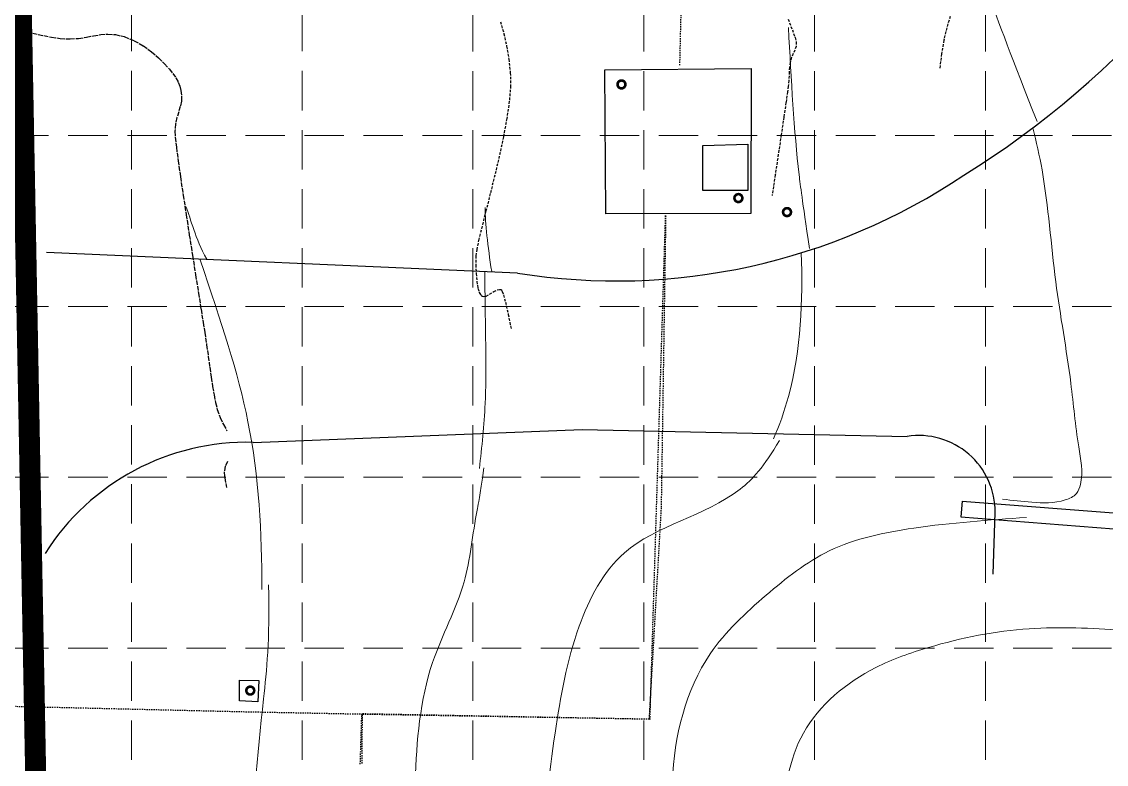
# Model space of a CAD drawing. Header units: inches. Extents: x 2507435 to 2508087, y 7097652 to 7098695.
# Drawn here: x 2507734.4 to 2507837.8, y 7098195.3 to 7098266 of the extents above; entities that cross this region are included whole.
import ezdxf

# ---------------------------------------------------------------- set-up
doc = ezdxf.new("R2010")
doc.units = ezdxf.units.IN
doc.header["$MEASUREMENT"] = 0
for name, pattern in [('DASHED', [0.75, 0.5, -0.25]), ('DASHED7', [0.5317999999999998, 0.4379999999999999, -0.0938]), ('HIDDEN', [0.375, 0.25, -0.125]), ('HIDDEN2', [0.1875, 0.125, -0.0625])]:
    doc.linetypes.add(name, pattern=pattern)
for name, color, linetype in [('CONT-MJR', 7, 'DASHED7'), ('CONT-MNR', 8, 'HIDDEN'), ('DEMO PIPE', 8, 'Continuous'), ('DEMO ROAD', 8, 'Continuous'), ('E-ASPHALT', 8, 'Continuous'), ('E-CONCRETE', 7, 'Continuous'), ('E-GRAVEL', 8, 'DASHED'), ('E-UTILITIES', 5, 'Continuous'), ('GRID', 254, 'HIDDEN'), ('LIMITS OF DISTURBANCE', 1, 'HIDDEN'), ('WATER-STRIPE', 5, 'HIDDEN2')]:
    doc.layers.add(name, color=color, linetype=linetype)
doc.layers.add('CV_GRADING_PROP', color=1, linetype='Continuous', lineweight=0)

msp = doc.modelspace()

# ---------------------------------------------------------------- linework, layer by layer
at = {"layer": 'CONT-MJR', "color": 35, "extrusion": (-0.2133939818320146, -0.9769662269075007, 0), "elevation": -7469900.771599445}
msp.add_lwpolyline([(935244.7932444385, 660.0000000000009), (935246.410660574, 660.0000000000009)], dxfattribs=at)
at = {"layer": 'CONT-MJR', "color": 35, "elevation": 660}
for points in [[(2507736.026593485, 7098264.816637971), (2507737.277468338, 7098264.568357586)], [(2507738.121595301, 7098264.436958391), (2507739.053496236, 7098264.392336727)], [(2507739.053496236, 7098264.392336727), (2507739.872162315, 7098264.447098836)], [(2507740.609833986, 7098264.561036088), (2507741.298751698, 7098264.693939859)], [(2507741.298751698, 7098264.693939859), (2507741.9711559, 7098264.805601522)], [(2507742.659287038, 7098264.855812449), (2507743.395385563, 7098264.804364015)], [(2507744.211691922, 7098264.611047593), (2507745.164467023, 7098264.225553213)], [(2507745.164467023, 7098264.225553213), (2507746.034715273, 7098263.731747451)], [(2507746.813431127, 7098263.17169224), (2507747.491609036, 7098262.587449502)], [(2507748.832859632, 7098261.110215411), (2507749.140408206, 7098260.675672482)], [(2507749.140408206, 7098260.675672482), (2507749.359340181, 7098260.290184709)], [(2507749.50824189, 7098259.9054249), (2507749.605699668, 7098259.473065859)], [(2507749.181302868, 7098254.078920046), (2507749.350180045, 7098252.797247933)], [(2507749.569174845, 7098251.254355907), (2507749.826694337, 7098249.51587272)], [(2507749.826694337, 7098249.51587272), (2507750.11114559, 7098247.647427127)], [(2507751.010160603, 7098241.918603444), (2507751.286409588, 7098240.186595762)], [(2507751.286409588, 7098240.186595762), (2507751.531625677, 7098238.652769444)], [(2507751.73421594, 7098237.382753242), (2507751.882587446, 7098236.44217591)], [(2507751.882587446, 7098236.44217591), (2507752.060772951, 7098235.256092507)], [(2507752.060772951, 7098235.256092507), (2507752.218051595, 7098234.147805104)], [(2507752.218051595, 7098234.147805104), (2507752.360820925, 7098233.116597386)], [(2507752.360820925, 7098233.116597386), (2507752.495478489, 7098232.161753042)], [(2507752.628421834, 7098231.282555753), (2507752.766048509, 7098230.478289214)], [(2507752.766048509, 7098230.478289214), (2507752.914756062, 7098229.748237106)], [(2507752.914756062, 7098229.748237106), (2507753.080942039, 7098229.091683116)], [(2507753.673977671, 7098227.653505357), (2507753.998344379, 7098227.05983394)]]:
    msp.add_lwpolyline(points, dxfattribs=at)
at = {"layer": 'CONT-MJR', "color": 35, "extrusion": (-0.1538105022219431, -0.988100364035068, 0), "elevation": -7399514.134099451}
msp.add_lwpolyline([(1386108.478607469, 660.0000000000009), (1386109.332900206, 660.0000000000009)], dxfattribs=at)
at = {"layer": 'CONT-MJR', "color": 35, "extrusion": (0.1526451829143609, -0.9882810572570141, 0), "elevation": -6632285.880980864}
msp.add_lwpolyline([(3561867.68708805, 660.0000000000009), (3561868.433506961, 660.0000000000009)], dxfattribs=at)
at = {"layer": 'CONT-MJR', "color": 35, "extrusion": (0.07277361660638504, -0.9973484850973741, 0), "elevation": -6896946.197930044}
msp.add_lwpolyline([(3017659.057480881, 660), (3017659.74744146, 660)], dxfattribs=at)
at = {"layer": 'CONT-MJR', "color": 35, "extrusion": (-0.2304446055857633, -0.9730854452495024, 0), "elevation": -7485114.105313361}
msp.add_lwpolyline([(804491.7652852898, 660.0000000000009), (804492.604169853, 660.0000000000009)], dxfattribs=at)
at = {"layer": 'CONT-MJR', "color": 35, "extrusion": (-0.5838788116840345, -0.8118408300069908, 0), "elevation": -7226880.094345274}
msp.add_lwpolyline([(-2108635.170442596, 660), (-2108634.2112449, 660)], dxfattribs=at)
at = {"layer": 'CONT-MJR', "color": 35, "extrusion": (-0.70569360488983, -0.7085171388312329, 0), "elevation": -6798942.066639515}
msp.add_lwpolyline([(-3232416.436125816, 660), (-3232415.633556073, 660)], dxfattribs=at)
at = {"layer": 'CONT-MJR', "color": 35, "extrusion": (0.7474653092524023, 0.6643008440941578, 0), "elevation": 6589836.131582707}
msp.add_lwpolyline([(3639805.463546802, 660), (3639804.786014347, 660)], dxfattribs=at)
at = {"layer": 'CONT-MJR', "color": 35, "extrusion": (0.7818261651653158, 0.6234964694871146, 0), "elevation": 6386364.394909438}
msp.add_lwpolyline([(3986034.2367871, 660), (3986033.719493398, 660)], dxfattribs=at)
at = {"layer": 'CONT-MJR', "color": 35, "extrusion": (0.9325987525712537, 0.3609149023004479, 0), "elevation": 4900591.843417179}
msp.add_lwpolyline([(5714744.577032056, 660.0000000000009), (5714744.164464694, 660.0000000000009)], dxfattribs=at)
at = {"layer": 'CONT-MJR', "color": 35, "extrusion": (0.9926062856842671, 0.1213785879802668, 0), "elevation": 3350784.733498023}
msp.add_lwpolyline([(6741389.86423517, 660.0000000000009), (6741389.332014619, 660.0000000000009)], dxfattribs=at)
at = {"layer": 'CONT-MJR', "color": 35, "extrusion": (0.9996330243991283, -0.02708904816806978, 0), "elevation": 2314544.308893165}
msp.add_lwpolyline([(7163586.608551206, 660.0000000000009), (7163586.121109581, 660.0000000000009)], dxfattribs=at)
at = {"layer": 'CONT-MJR', "color": 35, "extrusion": (0.9574909840243062, -0.288463196113761, 0), "elevation": 353561.4071350715}
msp.add_lwpolyline([(7519911.459178199, 660.0000000000009), (7519910.926836176, 660.0000000000009)], dxfattribs=at)
at = {"layer": 'CONT-MJR', "color": 35, "extrusion": (0.9782762915092312, -0.2073053242706172, 0), "elevation": 981765.2632846024}
msp.add_lwpolyline([(7463927.815848119, 660), (7463927.316788569, 660)], dxfattribs=at)
at = {"layer": 'CONT-MJR', "color": 35, "extrusion": (0.9772521921262687, -0.2120805341949195, 0), "elevation": 945301.3218658792}
msp.add_lwpolyline([(7468631.921179479, 660), (7468631.292560393, 660)], dxfattribs=at)
at = {"layer": 'CONT-MJR', "color": 35, "extrusion": (0.9587819967558404, -0.2841427153683225, 0), "elevation": 387466.8282183781}
msp.add_lwpolyline([(7518240.184590794, 660.0000000000009), (7518239.609124791, 660.0000000000009)], dxfattribs=at)
at = {"layer": 'CONT-MJR', "color": 35, "extrusion": (0.9959485879939767, -0.089924468710157, 0), "elevation": 1859282.252456008}
msp.add_lwpolyline([(7295006.33851924, 660.0000000000009), (7295005.63825066, 660.0000000000009)], dxfattribs=at)
at = {"layer": 'CONT-MJR', "color": 35, "extrusion": (0.998191835414911, 0.06010873240230169, 0), "elevation": 2929881.763418684}
msp.add_lwpolyline([(6934683.165710846, 660.0000000000009), (6934682.60234617, 660.0000000000009)], dxfattribs=at)
at = {"layer": 'CONT-MJR', "color": 35, "extrusion": (0.9937603061662211, 0.111536782670197, 0), "elevation": 3283818.016737971}
msp.add_lwpolyline([(6774257.832105528, 660.0000000000009), (6774256.871286868, 660.0000000000009)], dxfattribs=at)
at = {"layer": 'CONT-MJR', "color": 35, "extrusion": (0.9900765136087707, 0.1405293464024574, 0), "elevation": 3480376.559827587}
msp.add_lwpolyline([(6675401.005090948, 660.0000000000009), (6675399.446734595, 660.0000000000009)], dxfattribs=at)
at = {"layer": 'CONT-MJR', "color": 35, "extrusion": (0.9881835030113006, 0.1532754526214654, 0), "elevation": 3566104.410487476}
msp.add_lwpolyline([(6629994.692128894, 660.0000000000009), (6629992.736237867, 660.0000000000009)], dxfattribs=at)
at = {"layer": 'CONT-MJR', "color": 35, "extrusion": (0.9878757885265116, 0.1552463411585699, 0), "elevation": 3579322.590474344}
msp.add_lwpolyline([(6622866.006676042, 660.0000000000009), (6622864.051486768, 660.0000000000009)], dxfattribs=at)
at = {"layer": 'CONT-MJR', "color": 35, "extrusion": (0.9876579081001845, 0.1566264874380056, 0), "elevation": 3588572.815427414}
msp.add_lwpolyline([(6617856.42028679, 660.0000000000009), (6617854.532426353, 660.0000000000009)], dxfattribs=at)
at = {"layer": 'CONT-MJR', "color": 35, "extrusion": (0.9875148009861351, 0.1575262449032352, 0), "elevation": 3594600.635073775}
msp.add_lwpolyline([(6614579.04861438, 660), (6614577.762541298, 660)], dxfattribs=at)
at = {"layer": 'CONT-MJR', "color": 35, "extrusion": (0.9887601623831803, 0.1495103383849664, 0), "elevation": 3540824.857084886}
msp.add_lwpolyline([(6643514.260703718, 660.0000000000009), (6643513.37151206, 660.0000000000009)], dxfattribs=at)
at = {"layer": 'CONT-MJR', "color": 35, "extrusion": (0.9422576731783378, 0.3348887536728353, 0), "elevation": 4740066.676752276}
msp.add_lwpolyline([(5848542.523820227, 660.0000000000009), (5848541.707798389, 660.0000000000009)], dxfattribs=at)
at = {"layer": 'CONT-MJR', "color": 35, "extrusion": (0.9023067469297633, 0.431094577146394, 0), "elevation": 5322770.508444689}
msp.add_lwpolyline([(5323700.435068277, 660.0000000000009), (5323699.693330588, 660.0000000000009)], dxfattribs=at)
at = {"layer": 'CONT-MJR', "color": 35, "extrusion": (0.8945342882671184, -0.4469993368165548, 0), "elevation": -929629.4868478272}
msp.add_lwpolyline([(7470569.268479107, 660), (7470568.781707693, 660)], dxfattribs=at)
at = {"layer": 'CONT-MJR', "color": 35, "extrusion": (0.9812252447344252, -0.1928652874310655, 0), "elevation": 1091670.422443198}
msp.add_lwpolyline([(7448614.944659525, 660.0000000000009), (7448614.382309787, 660.0000000000009)], dxfattribs=at)
at = {"layer": 'CONT-MJR', "color": 35, "extrusion": (0.9952911627499059, 0.09693039436596021, 0), "elevation": 3183978.69535229}
msp.add_lwpolyline([(6821721.20473508, 660.0000000000009), (6821720.643428504, 660.0000000000009)], dxfattribs=at)
at = {"layer": 'CONT-MJR', "color": 35, "extrusion": (0.981763837109437, 0.19010462420508, 0), "elevation": 3811426.915548597}
msp.add_lwpolyline([(6492042.647492974, 660), (6492041.724812496, 660)], dxfattribs=at)
at = {"layer": 'CONT-MNR', "color": 35, "extrusion": (0.9314463953601372, 0.3638785684409117, 0), "elevation": 4918795.189456668}
msp.add_lwpolyline([(5699117.16617317, 662.0000000000009), (5699116.059228645, 662.0000000000009)], dxfattribs=at)
at = {"layer": 'CONT-MNR', "color": 35, "extrusion": (0.9535366707015489, -0.3012769782565638, 0), "elevation": 252756.8051216458}
msp.add_lwpolyline([(7524006.744381683, 663), (7524005.61097566, 663)], dxfattribs=at)
at = {"layer": 'CONT-MNR', "color": 35, "extrusion": (0.9620264489315055, 0.2729562447650495, 0), "elevation": 4350066.782077692}
msp.add_lwpolyline([(6144205.443467807, 661.0000000000009), (6144204.25703288, 661.0000000000009)], dxfattribs=at)
at = {"layer": 'CONT-MNR', "color": 35}
for points, elevation in [([(2507807.855723464, 7098265.262101121), (2507808.119273194, 7098264.519179063)], 662), ([(2507822.557313031, 7098265.454148668), (2507822.284727358, 7098264.267936176)], 663), ([(2507780.377907976, 7098264.896216288), (2507780.640066635, 7098263.711080167)], 661), ([(2507808.099220209, 7098263.321865322), (2507807.945751809, 7098262.992160885)], 662), ([(2507780.843845765, 7098262.473489331), (2507780.992552, 7098261.174743403)], 661), ([(2507780.992552, 7098261.174743403), (2507781.014224777, 7098259.931031602)], 661), ([(2507807.553760969, 7098261.270094248), (2507807.537886598, 7098260.866198385)], 662), ([(2507781.014224777, 7098259.931031602), (2507780.893252643, 7098258.458417655)], 661), ([(2507807.537886598, 7098260.866198385), (2507807.51642505, 7098260.420288808)], 662), ([(2507807.467255674, 7098259.878980799), (2507807.395894698, 7098259.352116029)], 662), ([(2507780.893252643, 7098258.458417655), (2507780.656329905, 7098256.814124754)], 661), ([(2507807.250376015, 7098258.342458683), (2507807.04554994, 7098256.947911542)], 662), ([(2507780.656329905, 7098256.814124754), (2507780.330150867, 7098255.055376083)], 661), ([(2507780.330150867, 7098255.055376083), (2507779.941409835, 7098253.239394836)], 661), ([(2507806.796266792, 7098255.266377386), (2507806.517376886, 7098253.395758999)], 662), ([(2507779.516801114, 7098251.423404195), (2507779.08301901, 7098249.664627353)], 661), ([(2507778.666757826, 7098248.020287497), (2507778.294711869, 7098246.547607816)], 661), ([(2507778.294711869, 7098246.547607816), (2507777.993575444, 7098245.303811497)], 661), ([(2507777.737687944, 7098242.052399854), (2507777.803959165, 7098241.293969118)], 661), ([(2507779.416641138, 7098240.323155973), (2507779.734368623, 7098240.485493882)], 661), ([(2507779.734368623, 7098240.485493882), (2507779.950947729, 7098240.533696789)], 661), ([(2507779.950947729, 7098240.533696789), (2507780.079989647, 7098240.51377333)], 661), ([(2507780.079989647, 7098240.51377333), (2507780.138906768, 7098240.484787047)], 661), ([(2507780.138906768, 7098240.484787047), (2507780.166289121, 7098240.457480571)], 661), ([(2507778.033803838, 7098240.253210266), (2507778.146418124, 7098240.037011722)], 661), ([(2507778.146418124, 7098240.037011722), (2507778.232503389, 7098239.93789059)], 661), ([(2507778.232503389, 7098239.93789059), (2507778.278978502, 7098239.902951943)], 661), ([(2507778.338170829, 7098239.874005714), (2507778.467694354, 7098239.85415235)], 661), ([(2507778.68482387, 7098239.902435364), (2507779.002964162, 7098240.064833354)], 661), ([(2507780.527985228, 7098239.332706581), (2507780.792729534, 7098238.152614573)], 661)]:
    msp.add_lwpolyline(points, dxfattribs=dict(at, elevation=elevation))
at = {"layer": 'CONT-MNR', "color": 35, "extrusion": (0.9681431662883316, 0.2503973034383635, 0), "elevation": 4205303.587731386}
msp.add_lwpolyline([(6244187.896143298, 662), (6244187.482788503, 662)], dxfattribs=at)
at = {"layer": 'CONT-MNR', "color": 35, "extrusion": (0.9991930703485681, -0.04016476275794229, 0), "elevation": 2220684.503628514}
msp.add_lwpolyline([(7193261.841511356, 662.0000000000009), (7193261.399298815, 662.0000000000009)], dxfattribs=at)
at = {"layer": 'CONT-MNR', "color": 35, "extrusion": (0.9872510314892163, -0.1591709798407936, 0), "elevation": 1346012.458692434}
msp.add_lwpolyline([(7406941.250629671, 663.0000000000009), (7406939.93967223, 663.0000000000009)], dxfattribs=at)
at = {"layer": 'CONT-MNR', "color": 35, "extrusion": (0.9867134537565392, 0.1624701824207819, 0), "elevation": 3627717.096633946}
msp.add_lwpolyline([(6596512.723971688, 661.0000000000009), (6596511.469716127, 661.0000000000009)], dxfattribs=at)
at = {"layer": 'CONT-MNR', "color": 35, "extrusion": (0.9584085452583113, -0.2853998254656923, 0), "elevation": 377661.5989907638}
msp.add_lwpolyline([(7518764.588677175, 662.0000000000009), (7518764.217988271, 662.0000000000009)], dxfattribs=at)
at = {"layer": 'CONT-MNR', "color": 35, "extrusion": (0.9892191363870532, -0.1464428223084117, 0), "elevation": 1441281.779926872}
msp.add_lwpolyline([(7388987.200221278, 662.0000000000009), (7388986.714967238, 662.0000000000009)], dxfattribs=at)
at = {"layer": 'CONT-MNR', "color": 35, "extrusion": (0.9637814456369025, -0.266693316463016, 0), "elevation": 523919.4112550542}
msp.add_lwpolyline([(7509989.391391473, 662), (7509988.912421451, 662)], dxfattribs=at)
at = {"layer": 'CONT-MNR', "color": 35, "extrusion": (0.9152089159099176, -0.4029797020185923, 0), "elevation": -565287.7140888041}
msp.add_lwpolyline([(7506989.276597974, 662), (7506988.877612817, 662)], dxfattribs=at)
at = {"layer": 'CONT-MNR', "color": 35, "extrusion": (0.9923425744392174, -0.1235160514076879, 0), "elevation": 1611869.200830014}
msp.add_lwpolyline([(7353664.833828266, 663.0000000000009), (7353663.45910462, 663.0000000000009)], dxfattribs=at)
at = {"layer": 'CONT-MNR', "color": 35, "extrusion": (0.9969686398653032, -0.07780444155141446, 0), "elevation": 1947929.231811289}
msp.add_lwpolyline([(7271862.866622727, 662), (7271862.450093211, 662)], dxfattribs=at)
at = {"layer": 'CONT-MNR', "color": 35, "extrusion": (0.9958999126475665, -0.09046194773809463, 0), "elevation": 1855402.823373068}
msp.add_lwpolyline([(7296018.085003349, 662.0000000000009), (7296017.541466792, 662.0000000000009)], dxfattribs=at)
at = {"layer": 'CONT-MNR', "color": 35, "extrusion": (0.9897727933820336, -0.1426527864457142, 0), "elevation": 1469573.056005116}
msp.add_lwpolyline([(7383409.699987571, 662.0000000000009), (7383408.679897555, 662.0000000000009)], dxfattribs=at)
at = {"layer": 'CONT-MNR', "color": 35, "extrusion": (0.989189218070304, -0.1466447777913032, 0), "elevation": 1439773.377626684}
msp.add_lwpolyline([(7389276.046904858, 662.0000000000009), (7389274.346993328, 662.0000000000009)], dxfattribs=at)
at = {"layer": 'CONT-MNR', "color": 35, "extrusion": (0.9737369804328674, -0.2276758505803411, 0), "elevation": 825817.2238246459}
msp.add_lwpolyline([(7482792.606904952, 661.0000000000009), (7482790.741934553, 661.0000000000009)], dxfattribs=at)
at = {"layer": 'CONT-MNR', "color": 35, "extrusion": (0.9889824248929173, -0.148032980287926, 0), "elevation": 1429400.965704559}
msp.add_lwpolyline([(7391285.928594908, 662.0000000000009), (7391283.944940003, 662.0000000000009)], dxfattribs=at)
at = {"layer": 'CONT-MNR', "color": 35, "extrusion": (0.9889147718929886, -0.1484842548280398, 0), "elevation": 1426028.044938811}
msp.add_lwpolyline([(7391935.436036552, 662), (7391933.459042616, 662)], dxfattribs=at)
at = {"layer": 'CONT-MNR', "color": 35, "extrusion": (0.9694202158125728, -0.2454066934170803, 0), "elevation": 689133.7606254474}
msp.add_lwpolyline([(7496612.494358789, 661.0000000000009), (7496610.798149211, 661.0000000000009)], dxfattribs=at)
at = {"layer": 'CONT-MNR', "color": 35, "extrusion": (0.9781539679472664, -0.2078817331778294, 0), "elevation": 977397.4588689324}
msp.add_lwpolyline([(7464498.045115946, 661.0000000000009), (7464497.066037196, 661.0000000000009)], dxfattribs=at)
at = {"layer": 'CONT-MNR', "color": 35, "extrusion": (0.9999961290193263, -0.002782435329497722, 0), "elevation": 2488017.599112717}
msp.add_lwpolyline([(7105193.983898478, 661), (7105193.132666261, 661)], dxfattribs=at)
at = {"layer": 'CONT-MNR', "color": 35, "extrusion": (0.9917856128088746, -0.1279112904528969, 0), "elevation": 1579232.33802373}
msp.add_lwpolyline([(7360709.711978965, 661.0000000000009), (7360709.092530548, 661.0000000000009)], dxfattribs=at)
at = {"layer": 'CONT-MNR', "color": 35, "extrusion": (0.99937690082889, 0.03529603504139275, 0), "elevation": 2756754.943672057}
msp.add_lwpolyline([(7005305.361404465, 661.0000000000009), (7005304.532755208, 661.0000000000009)], dxfattribs=at)
at = {"layer": 'CONT-MNR', "color": 35, "extrusion": (0.9859722438169016, 0.1669093599013076, 0), "elevation": 3657362.219165258}
msp.add_lwpolyline([(6580097.307734991, 661.0000000000009), (6580096.656476945, 661.0000000000009)], dxfattribs=at)
at = {"layer": 'CONT-MNR', "color": 35, "extrusion": (0.9567945008291697, 0.2907649964886761, 0), "elevation": 4463348.034344167}
msp.add_lwpolyline([(6062383.585280013, 661.0000000000009), (6062383.168642487, 661.0000000000009)], dxfattribs=at)
at = {"layer": 'CONT-MNR', "color": 35, "extrusion": (0.529666423336961, -0.8482060362844815, 0), "elevation": -4692483.734968442}
msp.add_lwpolyline([(5886812.715109082, 661), (5886813.202817209, 661)], dxfattribs=at)
at = {"layer": 'CONT-MNR', "color": 35, "extrusion": (0.8812353154655227, 0.472677817097842, 0), "elevation": 5565125.250635482}
msp.add_lwpolyline([(5069848.114035223, 661.0000000000009), (5069847.979732336, 661.0000000000009)], dxfattribs=at)
at = {"layer": 'CONT-MNR', "color": 35, "extrusion": (0.9431812934706264, 0.3322785693466799, 0), "elevation": 4723884.545619974}
msp.add_lwpolyline([(5861645.877440006, 661.0000000000009), (5861645.531942849, 661.0000000000009)], dxfattribs=at)
at = {"layer": 'CONT-MNR', "color": 35, "extrusion": (-0.4393051525507288, -0.8983379002036934, 0), "elevation": -7478297.848969974}
msp.add_lwpolyline([(-865461.0900939936, 661.0000000000009), (-865461.0242030565, 661.0000000000009)], dxfattribs=at)
at = {"layer": 'CONT-MNR', "color": 35, "extrusion": (0.2170675958299572, -0.9761565749615183, 0), "elevation": -6384636.061428163}
msp.add_lwpolyline([(3988782.299552005, 661.0000000000009), (3988782.521985088, 661.0000000000009)], dxfattribs=at)
at = {"layer": 'CONT-MNR', "color": 35, "extrusion": (0.9655493246545279, 0.2602201023348987, 0), "elevation": 4268490.360732424}
msp.add_lwpolyline([(6201125.993142469, 661.0000000000009), (6201125.288305263, 661.0000000000009)], dxfattribs=at)
at = {"layer": 'CONT-MNR', "color": 35, "extrusion": (0.9812407404436118, 0.1927864344129867, 0), "elevation": 3829180.705984988}
msp.add_lwpolyline([(6481614.34339692, 661.0000000000009), (6481612.85502713, 661.0000000000009)], dxfattribs=at)
at = {"layer": 'CV_GRADING_PROP', "color": 35, "linetype": 'Continuous', "lineweight": 13}
for points, knots in [([(2507822.486756994, 7098279.811525614), (2507823.772334798, 7098276.231692996), (2507826.223773018, 7098269.405394027), (2507828.794998108, 7098262.549481195), (2507831.168919195, 7098256.521339544)], [0, 0, 0, 0, 11.42984660836807, 21.79530678540739, 21.79530678540739, 21.79530678540739, 21.79530678540739]), ([(2507807.483328052, 7098265.476062126), (2507807.752392056, 7098260.514474288), (2507808.095296413, 7098254.191257293), (2507808.782348257, 7098249.26499903), (2507809.488231533, 7098244.427437267)], [0, 0, 0, 0, 14.91663692487972, 19.01027154363955, 19.01027154363955, 19.01027154363955, 19.01027154363955]), ([(2507830.762048529, 7098255.915435272), (2507831.103002255, 7098254.591185176), (2507832.175343018, 7098249.778578349), (2507832.696289712, 7098241.54931641), (2507834.358186814, 7098232.81276359), (2507834.916837608, 7098226.385447476), (2507835.645437452, 7098222.833614124), (2507834.971514857, 7098220.918984674), (2507833.212346884, 7098220.1481069), (2507830.796939094, 7098220.193430086), (2507828.812714604, 7098220.441041769), (2507827.881782437, 7098220.557212973)], [25.25853393673051, 25.25853393673051, 25.25853393673051, 25.25853393673051, 29.36955951979644, 40.09826209658387, 49.87803060707832, 55.97117230024401, 59.56266717659896, 60.51511957564735, 61.73426393199737, 64.9183376930247, 67.73252008926883, 67.73252008926883, 67.73252008926883, 67.73252008926883]), ([(2507808.70284247, 7098244.013096897), (2507808.860944368, 7098239.450440539), (2507808.654126821, 7098233.502599132), (2507806.644985653, 7098227.57943446), (2507806.047023728, 7098226.28463094)], [21.48909281144755, 21.48909281144755, 21.48909281144755, 21.48909281144755, 35.17793429927433, 39.33582372603588, 39.33582372603588, 39.33582372603588, 39.33582372603588]), ([(2507757.315055506, 7098211.954652747), (2507757.35098106, 7098217.345932529), (2507756.768477966, 7098227.598578477), (2507753.470654373, 7098237.353986366), (2507751.449142637, 7098243.352596266)], [113.8366506179528, 113.8366506179528, 113.8366506179528, 113.8366506179528, 129.9039749932207, 144.6291525646697, 144.6291525646697, 144.6291525646697, 144.6291525646697]), ([(2507778.569367753, 7098242.221809321), (2507778.57102009, 7098241.037522668), (2507778.597189816, 7098236.851166556), (2507778.806474382, 7098230.568156091), (2507778.281176021, 7098225.528028248), (2507778.049002717, 7098223.457679836)], [6.114679054794792, 6.114679054794792, 6.114679054794792, 6.114679054794792, 9.667142718099058, 18.66747077833861, 24.91351511581431, 24.91351511581431, 24.91351511581431, 24.91351511581431]), ([(2507806.624568806, 7098226.150222972), (2507805.136968069, 7098223.610365951), (2507801.147956565, 7098219.168542794), (2507791.816233347, 7098217.559987862), (2507786.816145565, 7098207.771430671), (2507785.101939518, 7098197.885993926), (2507783.874701368, 7098187.632083913), (2507786.635494363, 7098177.097238488), (2507786.100374313, 7098164.339955412), (2507798.192043147, 7098154.907162006), (2507804.167182157, 7098139.51669147), (2507792.676551309, 7098130.646449281), (2507797.273184514, 7098126.557471178), (2507799.304943437, 7098124.750101003)], [40.91269400758713, 40.91269400758713, 40.91269400758713, 40.91269400758713, 45.31158491920854, 57.6118726557136, 65.81719189996346, 76.25105995575255, 88.08829407535752, 96.07629544979002, 109.0309182668933, 123.4074353075973, 140.5231672676045, 149.1525428755949, 155.988281773371, 155.988281773371, 155.988281773371, 155.988281773371]), ([(2507778.484137399, 7098223.548419352), (2507778.050255796, 7098220.636874288), (2507777.398374209, 7098217.504574332), (2507776.987848021, 7098212.046741406), (2507772.557187416, 7098204.181117622), (2507771.609393965, 7098190.821755025), (2507771.77097417, 7098174.616475629), (2507775.87443847, 7098154.694651281), (2507799.928813279, 7098145.500104718), (2507792.354939776, 7098136.96597865), (2507790.522307799, 7098134.900996666)], [27.79794013530272, 27.79794013530272, 27.79794013530272, 27.79794013530272, 29.04962876538755, 35.79123032876635, 44.02500197971024, 55.48078962040185, 75.25999512500194, 92.80569035877635, 115.7762108455316, 123.1085117375352, 123.1085117375352, 123.1085117375352, 123.1085117375352]), ([(2507738.936477683, 7098126.713314182), (2507738.935507433, 7098128.994546477), (2507738.933764537, 7098133.092409093), (2507739.18636643, 7098138.753113396), (2507743.108240071, 7098142.983834652), (2507749.86191571, 7098142.606044906), (2507757.181526382, 7098143.31450926), (2507763.868211329, 7098142.120753566), (2507771.537137118, 7098145.267846986), (2507767.182990358, 7098154.153839743), (2507761.250977797, 7098157.184997482), (2507757.928275154, 7098163.015186588), (2507755.165581966, 7098177.590639889), (2507756.546259937, 7098193.377425255), (2507758.091623053, 7098207.0083733), (2507757.967658421, 7098212.397826673)], [0, 0, 0, 0, 6.900547335440991, 12.3957104354631, 16.39237532941861, 22.68449924656318, 31.38099679551102, 38.63454622635003, 43.33242589230809, 52.28906575546415, 59.04348894989184, 64.19391335761878, 71.47699833020184, 103.4153654847612, 111.4538453678095, 111.4538453678095, 111.4538453678095, 111.4538453678095]), ([(2507839.30023055, 7098208.087266711), (2507836.334619528, 7098208.248670246), (2507830.114758751, 7098208.587186498), (2507822.168495398, 7098206.981315921), (2507814.510345303, 7098204.314911016), (2507807.952393052, 7098198.955366157), (2507806.419583479, 7098188.037979404), (2507807.525131999, 7098177.643391274), (2507809.875309133, 7098166.04667959), (2507809.304265564, 7098153.350987026), (2507812.361007944, 7098141.090729428), (2507805.800805944, 7098130.687179198), (2507811.946217304, 7098124.550224965), (2507813.074059708, 7098116.077069798), (2507820.304059961, 7098111.053742339), (2507827.18593185, 7098107.451889425), (2507832.193812784, 7098106.323955796), (2507834.636942412, 7098105.089179591), (2507839.040496853, 7098102.825235246)], [0, 0, 0, 0, 8.88575060884193, 18.63633877355504, 24.0119659671348, 33.31230392778234, 42.07277704403005, 55.56929074857702, 64.89339594717991, 77.35785618633003, 93.59951801124346, 101.4986329931846, 109.0056741202775, 116.0157932777847, 126.3413562982318, 133.1408674487687, 139.6378096288774, 141.4226298673132, 141.4226298673132, 141.4226298673132, 141.4226298673132])]:
    msp.add_open_spline(points, degree=3, knots=knots, dxfattribs=at)
for points in [[(2507752.068976577, 7098243.414542865), (2507750.953276922, 7098245.458818647), (2507750.581379433, 7098247.193355098), (2507750.085510125, 7098248.432310309)], [(2507778.59492877, 7098248.334444838), (2507778.584574285, 7098246.849287149), (2507778.845775473, 7098244.653498077), (2507779.217676556, 7098242.237536364)]]:
    msp.add_open_spline(points, degree=3, dxfattribs=at)
msp.add_spline([(2507830.159735412, 7098218.812718857), (2507819.424301984, 7098217.790885082), (2507811.372727811, 7098215.619484876), (2507805.365996903, 7098211.404415008), (2507800.039460532, 7098205.821206926), (2507796.426225722, 7098193.673949071), (2507797.083081841, 7098183.824981544), (2507799.054071123, 7098170.036229101), (2507803.478221225, 7098155.340331658)], degree=3, dxfattribs=at)
at = {"layer": 'DEMO PIPE', "color": 5}
for p, q in [((2507824.019759402, 7098220.361717868), (2507823.903169157, 7098218.866255827)), ((2507824.019759402, 7098220.361717868), (2507863.711482674, 7098217.267244292)), ((2507823.903169157, 7098218.866255827), (2507863.594892429, 7098215.771782252))]:
    msp.add_line(p, q, dxfattribs=at)
at = {"layer": 'DEMO ROAD'}
for p, q in [((2507756.488155373, 7098225.959992564), (2507787.825528056, 7098227.186074896)), ((2507787.825528056, 7098227.186074896), (2507818.781439807, 7098226.529866698)), ((2507826.977712971, 7098213.412025979), (2507827.179119186, 7098219.276568492))]:
    msp.add_line(p, q, dxfattribs=at)
for centre, radius, start, end in [((2507755.898921647, 7098203.218842049), 22.74878289291033, 88.51577194450226, 147.669221684269), ((2507819.894039731, 7098219.330049735), 7.285275760528138, 359.5793876235199, 98.78452877347281)]:
    msp.add_arc(centre, radius, start, end, dxfattribs=at)
at = {"layer": 'E-ASPHALT'}
for p, q in [((2507735.418224868, 7098245.015496185), (2507705.156619165, 7098245.052303283)), ((2507736.003669342, 7098213.754714028), (2507735.418224868, 7098245.015496185)), ((2507736.199588592, 7098167.530000311), (2507736.003669342, 7098213.754714028))]:
    msp.add_line(p, q, dxfattribs=at)
at = {"layer": 'E-CONCRETE'}
for points in [[(2507790.093359222, 7098247.730075141), (2507789.995897565, 7098261.439158753), (2507803.919200217, 7098261.591051603), (2507803.908799477, 7098247.755890164), (2507790.093359222, 7098247.730075141)], [(2507756.949503141, 7098201.246536854), (2507755.196781691, 7098201.332005509), (2507755.204308856, 7098203.299002765), (2507757.044020353, 7098203.273122709), (2507756.949503141, 7098201.246536854)]]:
    msp.add_lwpolyline(points, dxfattribs=at)
at = {"layer": 'E-GRAVEL', "color": 7, "linetype": 'Continuous'}
msp.add_line((2507781.689618545, 7098242.085266145), (2507736.807338022, 7098244.049329157), dxfattribs=at)
for centre, radius, start, end in [((2507779.612121286, 7098323.632633775), 84.86420935747567, 301.696044800303, 337.2751666121936), ((2507791.076953311, 7098300.76947527), 59.43028230317362, 260.9117590615857, 303.8732547280841)]:
    msp.add_arc(centre, radius, start, end, dxfattribs=at)
at = {"layer": 'E-UTILITIES', "color": 7, "const_width": 0.25}
for points in [[(2507791.205500786, 7098260.052525529, 1), (2507791.955394256, 7098260.065166079, 1)], [(2507802.341522841, 7098249.22823631, 1), (2507803.091416311, 7098249.24087686, 1)], [(2507806.975451993, 7098247.893487275, 1), (2507807.725345463, 7098247.906127825, 1)], [(2507755.844580229, 7098202.308237213, 1), (2507756.5944737, 7098202.320877763, 1)]]:
    msp.add_lwpolyline(points, format="xyb", close=True, dxfattribs=at)
at = {"layer": 'E-UTILITIES', "color": 7}
msp.add_lwpolyline([(2507803.607330924, 7098249.958488049), (2507799.320986315, 7098249.948388276), (2507799.337851487, 7098254.250330569), (2507803.617087956, 7098254.355252011), (2507803.607330924, 7098249.958488049)], dxfattribs=at)
at = {"layer": 'GRID', "color": 252, "linetype": 'HIDDEN', "lineweight": 0, "ltscale": 15}
for p, q in [((2507744.893677451, 7097734.467660665), (2507744.893677451, 7098678.232320917)), ((2507761.164772011, 7097734.465102509), (2507761.164772011, 7098678.232320917)), ((2507777.435866571, 7097734.462544353), (2507777.435866571, 7098678.232320917)), ((2507793.706961131, 7097734.459986196), (2507793.706961131, 7098678.232320917)), ((2507809.97805569, 7097734.45742804), (2507809.97805569, 7098678.232320917)), ((2507826.249150249, 7097734.454869883), (2507826.249150249, 7098678.232320917)), ((2507452.013975376, 7098255.183862365), (2508070.315568645, 7098255.183862365)), ((2507452.013975376, 7098238.912767804), (2508070.315568645, 7098238.912767804)), ((2507452.013975376, 7098222.641673245), (2508070.315568645, 7098222.641673245)), ((2507452.013975376, 7098206.370578685), (2508070.315568645, 7098206.370578685))]:
    msp.add_line(p, q, dxfattribs=at)
at = {"layer": 'LIMITS OF DISTURBANCE', "ltscale": 30, "const_width": 2}
msp.add_lwpolyline([(2508040.650436161, 7098659.836378056), (2507774.920100386, 7098659.32229198), (2507776.264230064, 7098608.300056366), (2507804.291386123, 7098606.194359545), (2507805.178663956, 7098508.398802675), (2507764.979364849, 7098434.425274255), (2507729.107945589, 7098395.819028723), (2507630.794308925, 7098350.053489733), (2507645.249976321, 7098329.79024417), (2507733.265471447, 7098328.059754496), (2507737.825809758, 7098085.336952455), (2507647.943561675, 7098085.910165784), (2507647.800208825, 7098104.682914507), (2507629.307687464, 7098104.682914507), (2507629.151088282, 7098050.868568956), (2507651.657489443, 7098022.494489652), (2507656.388133493, 7098026.650288727, -0.6948064036351087), (2507832.62966582, 7097937.82892316), (2508011.151894334, 7097928.621596732), (2508040.077503543, 7098644.601660757)], format="xyb", close=True, dxfattribs=at)
at = {"layer": 'WATER-STRIPE', "color": 7}
for p, q in [((2507798.449774, 7098317.78921), (2507797.108683, 7098261.783404)), ((2507795.751861, 7098247.566303), (2507794.266815, 7098199.575024)), ((2507795.391733, 7098219.79303), (2507795.823559, 7098247.631133)), ((2507794.235825, 7098199.615306), (2507795.391733, 7098219.79303)), ((2507713.262973, 7098201.303527), (2507755.790757, 7098200.303336)), ((2507755.790757, 7098200.303336), (2507766.90802, 7098200.082199)), ((2507766.698291, 7098195.308853), (2507766.848695, 7098200.093847)), ((2507794.266815, 7098199.575024), (2507766.848695, 7098200.093847)), ((2507766.86555, 7098195.375909), (2507766.90802, 7098200.082199)), ((2507766.90802, 7098200.082199), (2507794.235825, 7098199.615306))]:
    msp.add_line(p, q, dxfattribs=at)

doc.saveas('drawing.dxf')
